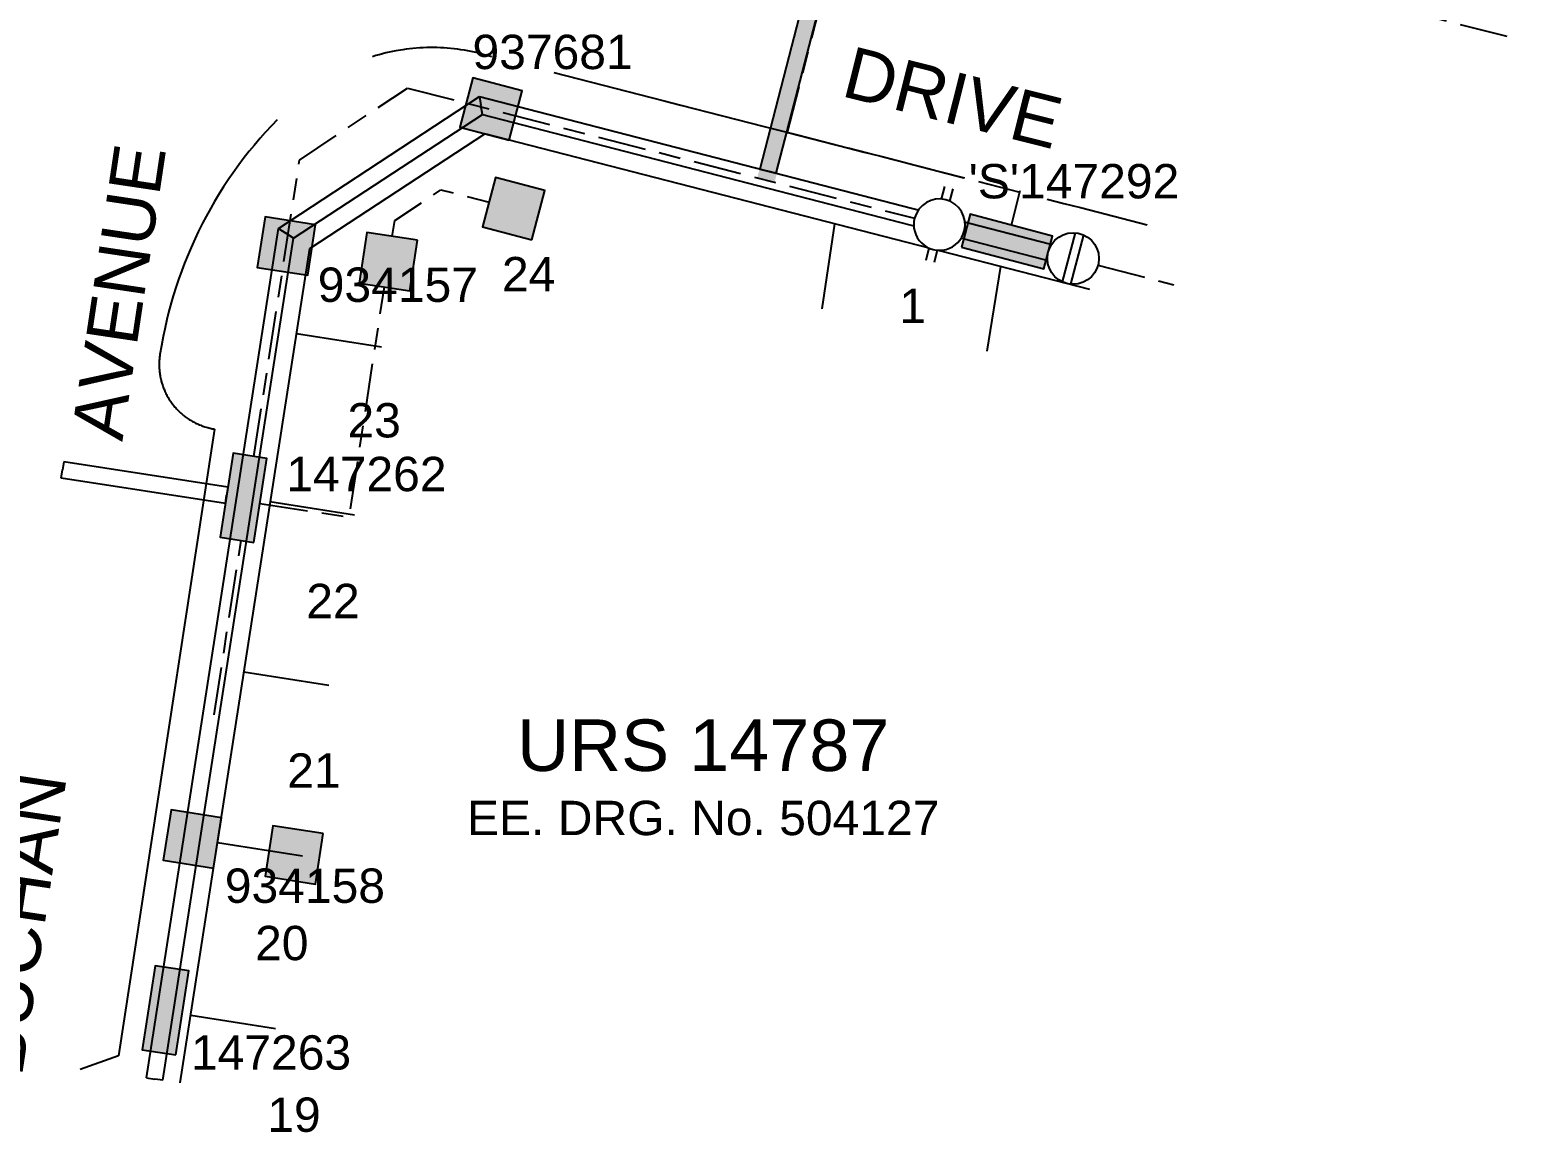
# Model space of a CAD drawing. Header units: metres. Extents: x 301329 to 301580, y 6240381 to 6240750.
# Drawn here: x 301416.9 to 301503.2, y 6240380.6 to 6240444.8 of the extents above; entities that cross this region are included whole.
import ezdxf
from ezdxf.enums import TextEntityAlignment as Align

# ---------------------------------------------------------------- set-up
doc = ezdxf.new("R2010")
doc.units = ezdxf.units.M
doc.header["$LTSCALE"] = 0.7
doc.linetypes.add('Cable Exist OH', pattern=[1, 1, 0])
doc.linetypes.add('Cable Exist UG', pattern=[8.2, 4, -1.2, 1.8, -1.2])
doc.layers.get('0').update_dxf_attribs({"color": 6})
for name, color, linetype in [('_User Miscellaneous1', 3, 'Continuous'), ('_User Miscellaneous11', 7, 'Continuous'), ('_User Miscellaneous6', 7, 'Continuous'), ('_User Miscellaneous7', 150, 'Continuous'), ('_User Miscellaneous8', 7, 'Continuous'), ('_User_LV_Exist', 7, 'Continuous'), ('Cadastre Developer_SP_NEW', 4, 'Continuous'), ('Cadastre Land Parcels_SP_EXT', 4, 'Continuous'), ('Cadastre Roads_SP_EXT', 4, 'Continuous'), ('Cadastre Roads_SP_NEW', 8, 'Continuous'), ('Equip_LV_NEW', 5, 'Continuous'), ('SupportsUG_SP_LV_EXT', 7, 'Continuous'), ('SupportsUG_SP_LV_SL_EXT', 7, 'Continuous'), ('UG_Details_SP_MISC', 7, 'Continuous')]:
    doc.layers.add(name, color=color, linetype=linetype)
doc.styles.add('ARIAL', font='arial.ttf', dxfattribs={"height": 2})
doc.styles.add('ARIAL 3.0', font='arial.ttf', dxfattribs={"height": 3})
doc.styles.add('COLUMN_LABEL', font='arial.ttf')
doc.styles.add('POLE_LABEL', font='arial.ttf')
doc.styles.get("Standard").update_dxf_attribs({"font": 'arial.ttf'})

# ---------------------------------------------------------------- blocks, each defined once
blk = doc.blocks.new('PILLAR_EXT')
blk.add_hatch(color=256).paths.add_polyline_path([(-2.475, 2.49), (-2.475, 0.51), (2.475, 0.51), (2.475, 2.49)])
blk.add_lwpolyline([(-2.475, 0.51), (2.475, 0.51), (2.475, 2.49), (-2.475, 2.49)], close=True)
for tag, p, flags in [('OWNED_BY', (0, 1.3), 9), ('STATE', (0, 1.1), 9), ('SUPPORT_TYPE', (0, 0.9), 9), ('USAGE', (0, 0.7), 9), ('LEGEND', (0, 0.5), 9), ('LOCATION', (0, 0.3), 9), ('NOTES', (0, 0.1), 9), ('PARENT', (0, -0.1), 9), ('STREETNAME', (0, -0.3), 9), ('SUBURB', (0, -0.5), 1)]:
    blk.add_attdef(tag, p, '', height=0.2, dxfattribs=dict(flags=flags))
at = {"layer": '_User Miscellaneous6', "style": 'ARIAL', "flags": 8}
blk.add_attdef('ASSET_NUM', text='', height=2, dxfattribs=at).set_placement((1.5, 7.5), align=Align.TOP_LEFT)
blk = doc.blocks.new('*U36')
at = {"layer": '_User Miscellaneous7'}
blk.add_hatch(color=256, dxfattribs=at).paths.add_polyline_path([(-1.485, -7.485), (1.485, -7.485), (1.485, -4.515), (-1.485, -4.515)])
at = {"layer": '_User Miscellaneous8'}
blk.add_hatch(color=256, dxfattribs=at).paths.add_polyline_path([(-1.485, -1.485), (1.485, -1.485), (1.485, 1.485), (-1.485, 1.485)])
at = {"layer": '_User Miscellaneous7'}
blk.add_lwpolyline([(1.485, -7.485), (1.485, -4.515), (-1.485, -4.515), (-1.485, -7.485)], close=True, dxfattribs=at)
at = {"layer": '_User Miscellaneous8'}
blk.add_lwpolyline([(1.485, -1.485), (1.485, 1.485), (-1.485, 1.485), (-1.485, -1.485)], close=True, dxfattribs=at)
at = {"flags": 9}
for tag, style, p in [('STRUCTURE_PLANT_NUMBER', 'POLE_LABEL', (1.813, 0.031)), ('STREET_CODE', 'COLUMN_LABEL', (1.813, -0.2))]:
    blk.add_attdef(tag, text='', height=0.2, dxfattribs=dict(at, style=style)).set_placement(p, align=Align.MIDDLE_LEFT)
for tag, p in [('OWNED_BY', (1.813, -0.6)), ('STATE', (1.813, -0.8)), ('COLUMN_TYPE', (1.813, -0.4)), ('STREETNAME', (1.813, -1.6)), ('SUBURB', (1.813, -1.8)), ('USAGE', (1.813, -1)), ('LEGEND', (1.813, -1.2)), ('LOCATION', (1.813, -1.4)), ('NOTES', (1.813, -2))]:
    blk.add_attdef(tag, text='', height=0.2, dxfattribs=at).set_placement(p, align=Align.MIDDLE_LEFT)
at = {"flags": 1}
blk.add_attdef('Z', (1.813, -2.351), '', height=0.2, dxfattribs=at)
at = {"layer": '_User Miscellaneous6', "style": 'ARIAL', "flags": 8}
blk.add_attdef('ASSET_NUM', text='', height=2, dxfattribs=at).set_placement((2, 2), align=Align.MIDDLE_LEFT)
blk = doc.blocks.new('A$C7DAD38F0')
at = {"layer": '_User Miscellaneous11', "color": 3, "style": 'ARIAL'}
blk.add_attdef('DRG_NO', text='', height=2, dxfattribs=at).set_placement((0, -4.234), align=Align.MIDDLE_CENTER)
at = {"layer": '_User Miscellaneous6', "color": 2, "style": 'ARIAL 3.0'}
blk.add_attdef('URS___', text='', height=3, dxfattribs=at).set_placement((0, 0), align=Align.MIDDLE_CENTER)
blk = doc.blocks.new('*U113')
for tag, p, flags in [('Z', (0, 0), 1), ('ORIENTATION', (0, 0), 9), ('USAGE', (0, -0.2), 9), ('NOTES', (0, -0.4), 9)]:
    blk.add_attdef(tag, p, '', height=0.2, dxfattribs=dict(flags=flags))
blk.add_wipeout([(8.673, 1.76), (8.565, 1.606), (8.478, 1.44), (8.412, 1.265), (8.368, 1.082), (8.348, 0.896), (8.351, 0.708), (8.378, 0.522), (8.428, 0.342), (8.5, 0.168), (8.593, 0.006), (8.706, -0.144), (8.837, -0.279), (8.984, -0.396), (9.144, -0.493), (9.315, -0.57), (9.495, -0.625), (9.68, -0.657), (9.867, -0.666), (10.054, -0.65), (10.238, -0.612), (10.415, -0.551), (10.583, -0.468), (10.74, -0.365), (10.882, -0.243), (11.008, -0.104), (11.116, 0.05), (11.203, 0.216), (11.269, 0.392), (11.313, 0.574), (11.333, 0.761), (11.33, 0.948), (11.303, 1.134), (11.253, 1.315), (11.181, 1.488), (11.088, 1.651), (10.975, 1.801), (10.844, 1.935), (10.697, 2.052), (10.537, 2.15), (10.366, 2.227), (10.186, 2.282), (10.002, 2.314), (9.814, 2.322), (9.627, 2.307), (9.443, 2.269), (9.266, 2.207), (9.098, 2.125), (8.941, 2.021), (8.799, 1.899)])
for p, q in [((9.592, 2.301), (9.592, 3.048)), ((10.09, 2.301), (10.09, 3.048)), ((9.592, -0.645), (9.592, -1.392)), ((10.09, -0.645), (10.09, -1.392))]:
    blk.add_line(p, q)
blk.add_lwpolyline([(11.335, 0.828, 1), (8.347, 0.828, 1)], format="xyb", close=True)
blk = doc.blocks.new('*U131')
at = {"layer": '_User Miscellaneous7'}
blk.add_hatch(color=256, dxfattribs=at).paths.add_polyline_path([(-1.204, 6.768), (-4.174, 6.801), (-4.207, 3.832), (-1.237, 3.798)])
at = {"layer": '_User Miscellaneous8'}
blk.add_hatch(color=256, dxfattribs=at).paths.add_polyline_path([(1.501, 1.468), (-1.468, 1.501), (-1.501, -1.468), (1.468, -1.501)])
at = {"layer": '_User Miscellaneous7'}
blk.add_lwpolyline([(-4.174, 6.801), (-4.207, 3.832), (-1.237, 3.798), (-1.204, 6.768)], close=True, dxfattribs=at)
at = {"layer": '_User Miscellaneous8'}
blk.add_lwpolyline([(-1.468, 1.501), (-1.501, -1.468), (1.468, -1.501), (1.501, 1.468)], close=True, dxfattribs=at)
at = {"flags": 9}
for tag, style, p in [('STRUCTURE_PLANT_NUMBER', 'POLE_LABEL', (1.813, 0.031)), ('STREET_CODE', 'COLUMN_LABEL', (1.813, -0.2))]:
    blk.add_attdef(tag, text='', height=0.2, dxfattribs=dict(at, style=style)).set_placement(p, align=Align.MIDDLE_LEFT)
for tag, p in [('OWNED_BY', (1.813, -0.6)), ('STATE', (1.813, -0.8)), ('COLUMN_TYPE', (1.813, -0.4)), ('STREETNAME', (1.813, -1.6)), ('SUBURB', (1.813, -1.8)), ('USAGE', (1.813, -1)), ('LEGEND', (1.813, -1.2)), ('LOCATION', (1.813, -1.4)), ('NOTES', (1.813, -2))]:
    blk.add_attdef(tag, text='', height=0.2, dxfattribs=at).set_placement(p, align=Align.MIDDLE_LEFT)
at = {"flags": 1}
blk.add_attdef('Z', (1.813, -2.351), '', height=0.2, dxfattribs=at)
at = {"layer": '_User Miscellaneous6', "style": 'ARIAL', "flags": 8}
blk.add_attdef('ASSET_NUM', text='', height=2, dxfattribs=at).set_placement((2, 2), align=Align.MIDDLE_LEFT)
blk = doc.blocks.new('LV_UG_LINKS_CLOSED_NEW')
for tag, flags, p in [('TYPE', 9, (1.5, -2.6)), ('MAINTAINED_BY', 9, (1.5, -2.2)), ('NUMBER_OF_PHASES', 9, (1.5, -2.4)), ('Z', 1, (1.5, -2.8))]:
    blk.add_attdef(tag, text='', height=0.2, dxfattribs=dict(flags=flags)).set_placement(p, align=Align.MIDDLE_LEFT)
blk.add_wipeout([(-1.056, 1.057), (-1.18, 0.916), (-1.286, 0.761), (-1.371, 0.594), (-1.435, 0.417), (-1.476, 0.234), (-1.493, 0.047), (-1.487, -0.14), (-1.458, -0.326), (-1.406, -0.506), (-1.331, -0.678), (-1.236, -0.839), (-1.121, -0.988), (-0.988, -1.12), (-0.84, -1.235), (-0.679, -1.331), (-0.506, -1.406), (-0.326, -1.458), (-0.141, -1.487), (0.047, -1.493), (0.233, -1.476), (0.416, -1.435), (0.593, -1.371), (0.76, -1.286), (0.915, -1.181), (1.056, -1.057), (1.18, -0.916), (1.286, -0.761), (1.371, -0.594), (1.435, -0.417), (1.476, -0.234), (1.493, -0.047), (1.487, 0.14), (1.458, 0.326), (1.406, 0.506), (1.331, 0.678), (1.236, 0.839), (1.121, 0.988), (0.988, 1.12), (0.84, 1.235), (0.679, 1.331), (0.506, 1.406), (0.326, 1.458), (0.141, 1.487), (-0.047, 1.493), (-0.233, 1.476), (-0.416, 1.435), (-0.593, 1.371), (-0.76, 1.286), (-0.915, 1.181)])
for p, q in [((-0.25, -1.479), (-0.25, 1.479)), ((0.25, -1.479), (0.25, 1.479))]:
    blk.add_line(p, q)
blk.add_circle((0, 0), 1.5)
at = {"flags": 9}
for tag, p in [('ACTUAL_STATUS', (1.5, 0)), ('OPERATING_VOLTAGE', (1.5, -0.6)), ('ORIENTATION', (1.5, -0.8)), ('CONSTRUCTED_VOLTAGE', (1.5, -0.2)), ('NO_PHASES', (1.5, -0.4)), ('STATE', (1.5, -1)), ('SWITCH_TYPE', (1.5, -1.2)), ('OWNED_BY', (1.5, -1.8)), ('USAGE', (1.5, -1.4)), ('NOTES', (1.5, -1.6)), ('OPERATED_BY', (1.5, -2))]:
    blk.add_attdef(tag, text='', height=0.2, dxfattribs=at).set_placement(p, align=Align.MIDDLE_LEFT)

msp = doc.modelspace()

# ---------------------------------------------------------------- hatches: boundary and pattern name
at = {"layer": '_User Miscellaneous11'}
h = msp.add_hatch(color=256, dxfattribs=at)
h.dxf.hatch_style = 1
h.paths.add_polyline_path([(301464.669, 6240453.191), (301463.662, 6240453.45), (301459.226, 6240436.218), (301460.233, 6240435.959)])

# ---------------------------------------------------------------- linework, layer by layer
at = {"layer": '_User_LV_Exist', "color": 7, "linetype": 'Cable Exist UG', "flags": 128}
for points in [[(301460.959, 6240438.782), (301464.16, 6240451.238), (301483.054, 6240446.381), (301483.504, 6240448.386)], [(301488.994, 6240447.952), (301503.208, 6240444.339)], [(301429.936, 6240419.97), (301432.59, 6240437.22), (301438.861, 6240441.421)], [(301437.975, 6240432.78), (301438.123, 6240433.7), (301440.802, 6240435.494), (301443.616, 6240434.772)], [(301474.007, 6240433.435), (301474.524, 6240435.449)], [(301430.277, 6240417.241), (301435.474, 6240416.444), (301437.529, 6240429.844)], [(301427.621, 6240404.924), (301429.184, 6240415.078)]]:
    msp.add_lwpolyline(points, dxfattribs=at)
at = {"layer": '_User_LV_Exist', "color": 7, "linetype": 'Cable Exist UG', "elevation": 51.346, "flags": 128}
for points in [[(301438.861, 6240441.421), (301468.372, 6240433.84)], [(301460.973, 6240438.838), (301474.502, 6240435.363)], [(301479.043, 6240431.099), (301483.456, 6240429.966)]]:
    msp.add_lwpolyline(points, dxfattribs=at)
at = {"layer": 'Cadastre Land Parcels_SP_EXT', "linetype": 'Continuous'}
for p, q in [((301433.177, 6240432.073), (301443.362, 6240438.753)), ((301478.577, 6240429.687), (301443.362, 6240438.753)), ((301463.712, 6240433.511), (301462.978, 6240428.565)), ((301425.648, 6240383.503), (301433.177, 6240432.073)), ((301473.367, 6240431.029), (301472.571, 6240426.093)), ((301437.348, 6240426.341), (301432.408, 6240427.112)), ((301435.791, 6240416.553), (301430.851, 6240417.324)), ((301434.295, 6240406.645), (301429.355, 6240407.416)), ((301432.754, 6240396.704), (301427.814, 6240397.475)), ((301431.196, 6240386.657), (301426.256, 6240387.428))]:
    msp.add_line(p, q, dxfattribs=at)
at = {"layer": 'Cadastre Roads_SP_NEW', "lineweight": 25}
for p, q in [((301437.031, 6240443.304, 50.233), (301436.839, 6240443.245, 50.219)), ((301437.224, 6240443.359, 50.246), (301437.031, 6240443.304, 50.233)), ((301437.609, 6240443.459, 50.271), (301437.224, 6240443.359, 50.246)), ((301437.804, 6240443.504, 50.283), (301437.609, 6240443.459, 50.271)), ((301438.001, 6240443.545, 50.296), (301437.804, 6240443.504, 50.283)), ((301438.198, 6240443.584, 50.308), (301438.001, 6240443.545, 50.296)), ((301438.59, 6240443.65, 50.331), (301438.198, 6240443.584, 50.308)), ((301438.789, 6240443.678, 50.343), (301438.59, 6240443.65, 50.331)), ((301438.988, 6240443.702, 50.355), (301438.789, 6240443.678, 50.343)), ((301439.188, 6240443.723, 50.366), (301438.988, 6240443.702, 50.355)), ((301439.584, 6240443.755, 50.388), (301439.188, 6240443.723, 50.366)), ((301439.785, 6240443.765, 50.399), (301439.584, 6240443.755, 50.388)), ((301439.985, 6240443.772, 50.409), (301439.785, 6240443.765, 50.399)), ((301440.186, 6240443.776, 50.42), (301439.985, 6240443.772, 50.409)), ((301440.584, 6240443.773, 50.44), (301440.186, 6240443.776, 50.42)), ((301440.784, 6240443.766, 50.45), (301440.584, 6240443.773, 50.44)), ((301440.985, 6240443.756, 50.46), (301440.784, 6240443.766, 50.45)), ((301441.185, 6240443.742, 50.47), (301440.985, 6240443.756, 50.46)), ((301441.581, 6240443.704, 50.488), (301441.185, 6240443.742, 50.47)), ((301441.78, 6240443.68, 50.497), (301441.581, 6240443.704, 50.488)), ((301441.979, 6240443.652, 50.506), (301441.78, 6240443.68, 50.497)), ((301442.177, 6240443.621, 50.515), (301441.979, 6240443.652, 50.506)), ((301442.569, 6240443.549, 50.531), (301442.177, 6240443.621, 50.515)), ((301442.765, 6240443.508, 50.54), (301442.569, 6240443.549, 50.531)), ((301442.961, 6240443.463, 50.548), (301442.765, 6240443.508, 50.54)), ((301443.155, 6240443.415, 50.556), (301442.961, 6240443.463, 50.548)), ((301443.155, 6240443.415, 50.556), (301443.759, 6240443.26, 50.58)), ((301447.391, 6240442.327, 50.726), (301453.809, 6240440.678, 50.983)), ((301453.809, 6240440.678, 50.983), (301454.778, 6240440.43, 50.997)), ((301454.778, 6240440.43, 50.997), (301459.621, 6240439.186, 51.191)), ((301430.975, 6240439.248, 49.825), (301430.593, 6240438.833, 49.809)), ((301431.277, 6240439.563, 49.837), (301430.975, 6240439.248, 49.825)), ((301459.621, 6240439.186, 51.191), (301461.558, 6240438.688, 51.269)), ((301429.939, 6240438.077, 49.788), (301429.663, 6240437.738, 49.782)), ((301430.304, 6240438.506, 49.8), (301429.939, 6240438.077, 49.788)), ((301430.593, 6240438.833, 49.809), (301430.304, 6240438.506, 49.8)), ((301461.558, 6240438.688, 51.269), (301462.526, 6240438.439, 51.308)), ((301462.526, 6240438.439, 51.308), (301463.495, 6240438.19, 51.346)), ((301463.495, 6240438.19, 51.346), (301464.463, 6240437.942, 51.385)), ((301429.316, 6240437.295, 49.775), (301429.054, 6240436.946, 49.771)), ((301429.663, 6240437.738, 49.782), (301429.316, 6240437.295, 49.775)), ((301464.463, 6240437.942, 51.385), (301465.432, 6240437.693, 51.422)), ((301465.432, 6240437.693, 51.422), (301466.401, 6240437.444, 51.46)), ((301466.401, 6240437.444, 51.46), (301467.369, 6240437.195, 51.497)), ((301467.369, 6240437.195, 51.497), (301468.338, 6240436.947, 51.533)), ((301428.725, 6240436.488, 49.765), (301428.477, 6240436.129, 49.761)), ((301429.054, 6240436.946, 49.771), (301428.725, 6240436.488, 49.765)), ((301468.338, 6240436.947, 51.533), (301469.306, 6240436.698, 51.57)), ((301469.306, 6240436.698, 51.57), (301470.275, 6240436.449, 51.606)), ((301428.166, 6240435.659, 49.755), (301427.933, 6240435.29, 49.751)), ((301428.477, 6240436.129, 49.761), (301428.166, 6240435.659, 49.755)), ((301427.641, 6240434.808, 49.745), (301427.423, 6240434.43, 49.741)), ((301427.933, 6240435.29, 49.751), (301427.641, 6240434.808, 49.745)), ((301476.086, 6240434.956, 51.814), (301477.055, 6240434.707, 51.848)), ((301477.055, 6240434.707, 51.848), (301478.023, 6240434.459, 51.881)), ((301427.15, 6240433.937, 49.735), (301426.947, 6240433.55, 49.731)), ((301427.423, 6240434.43, 49.741), (301427.15, 6240433.937, 49.735)), ((301478.023, 6240434.459, 51.881), (301478.992, 6240434.21, 51.914)), ((301478.992, 6240434.21, 51.914), (301479.96, 6240433.961, 51.946)), ((301479.96, 6240433.961, 51.946), (301480.929, 6240433.712, 51.978)), ((301480.929, 6240433.712, 51.978), (301481.897, 6240433.463, 52.01)), ((301426.695, 6240433.046, 49.725), (301426.508, 6240432.652, 49.721)), ((301426.947, 6240433.55, 49.731), (301426.695, 6240433.046, 49.725)), ((301426.276, 6240432.139, 49.715), (301426.104, 6240431.737, 49.711)), ((301426.508, 6240432.652, 49.721), (301426.276, 6240432.139, 49.715)), ((301425.893, 6240431.215, 49.705), (301425.738, 6240430.807, 49.701)), ((301426.104, 6240431.737, 49.711), (301425.893, 6240431.215, 49.705)), ((301425.547, 6240430.276, 49.695), (301425.409, 6240429.863, 49.691)), ((301425.738, 6240430.807, 49.701), (301425.547, 6240430.276, 49.695)), ((301425.409, 6240429.863, 49.691), (301425.24, 6240429.325, 49.685)), ((301425.117, 6240428.906, 49.681), (301424.97, 6240428.362, 49.675)), ((301425.24, 6240429.325, 49.685), (301425.117, 6240428.906, 49.681)), ((301424.865, 6240427.939, 49.671), (301424.74, 6240427.389, 49.665)), ((301424.97, 6240428.362, 49.675), (301424.865, 6240427.939, 49.671)), ((301424.651, 6240426.962, 49.661), (301424.548, 6240426.408, 49.655)), ((301424.74, 6240427.389, 49.665), (301424.651, 6240426.962, 49.661)), ((301424.548, 6240426.408, 49.655), (301424.465, 6240425.899, 49.65)), ((301424.423, 6240425.437, 49.643), (301424.421, 6240425.371, 49.643)), ((301424.423, 6240425.437, 49.643), (301424.421, 6240425.371, 49.643)), ((301424.421, 6240425.371, 49.643), (301424.421, 6240425.305, 49.642)), ((301424.421, 6240425.371, 49.643), (301424.421, 6240425.305, 49.642)), ((301424.421, 6240425.305, 49.642), (301424.422, 6240425.238, 49.641)), ((301424.421, 6240425.305, 49.642), (301424.422, 6240425.238, 49.641)), ((301424.422, 6240425.238, 49.641), (301424.424, 6240425.172, 49.64)), ((301424.422, 6240425.238, 49.641), (301424.424, 6240425.172, 49.64)), ((301424.425, 6240425.503, 49.644), (301424.423, 6240425.437, 49.643)), ((301424.425, 6240425.503, 49.644), (301424.423, 6240425.437, 49.643)), ((301424.424, 6240425.172, 49.64), (301424.427, 6240425.106, 49.639)), ((301424.424, 6240425.172, 49.64), (301424.427, 6240425.106, 49.639)), ((301424.429, 6240425.57, 49.645), (301424.425, 6240425.503, 49.644)), ((301424.429, 6240425.57, 49.645), (301424.425, 6240425.503, 49.644)), ((301424.427, 6240425.106, 49.639), (301424.434, 6240425.012, 49.637)), ((301424.427, 6240425.106, 49.639), (301424.434, 6240425.012, 49.637)), ((301424.434, 6240425.636, 49.646), (301424.429, 6240425.57, 49.645)), ((301424.434, 6240425.636, 49.646), (301424.429, 6240425.57, 49.645)), ((301424.44, 6240425.702, 49.647), (301424.434, 6240425.636, 49.646)), ((301424.44, 6240425.702, 49.647), (301424.434, 6240425.636, 49.646)), ((301424.447, 6240425.768, 49.648), (301424.44, 6240425.702, 49.647)), ((301424.447, 6240425.768, 49.648), (301424.44, 6240425.702, 49.647)), ((301424.455, 6240425.834, 49.649), (301424.447, 6240425.768, 49.648)), ((301424.455, 6240425.834, 49.649), (301424.447, 6240425.768, 49.648)), ((301424.465, 6240425.899, 49.65), (301424.455, 6240425.834, 49.649)), ((301424.465, 6240425.899, 49.65), (301424.455, 6240425.834, 49.649)), ((301424.434, 6240425.012, 49.637), (301424.44, 6240424.946, 49.636)), ((301424.434, 6240425.012, 49.637), (301424.44, 6240424.946, 49.636)), ((301424.44, 6240424.946, 49.636), (301424.447, 6240424.88, 49.635)), ((301424.44, 6240424.946, 49.636), (301424.447, 6240424.88, 49.635)), ((301424.447, 6240424.88, 49.635), (301424.455, 6240424.814, 49.633)), ((301424.447, 6240424.88, 49.635), (301424.455, 6240424.814, 49.633)), ((301424.455, 6240424.814, 49.633), (301424.465, 6240424.748, 49.632)), ((301424.455, 6240424.814, 49.633), (301424.465, 6240424.748, 49.632)), ((301424.465, 6240424.748, 49.632), (301424.475, 6240424.683, 49.63)), ((301424.465, 6240424.748, 49.632), (301424.475, 6240424.683, 49.63)), ((301424.475, 6240424.683, 49.63), (301424.487, 6240424.618, 49.629)), ((301424.475, 6240424.683, 49.63), (301424.487, 6240424.618, 49.629)), ((301424.487, 6240424.618, 49.629), (301424.5, 6240424.553, 49.628)), ((301424.487, 6240424.618, 49.629), (301424.5, 6240424.553, 49.628)), ((301424.5, 6240424.553, 49.628), (301424.514, 6240424.488, 49.626)), ((301424.5, 6240424.553, 49.628), (301424.514, 6240424.488, 49.626)), ((301424.514, 6240424.488, 49.626), (301424.529, 6240424.423, 49.625)), ((301424.514, 6240424.488, 49.626), (301424.529, 6240424.423, 49.625)), ((301424.529, 6240424.423, 49.625), (301424.545, 6240424.359, 49.624)), ((301424.529, 6240424.423, 49.625), (301424.545, 6240424.359, 49.624)), ((301424.545, 6240424.359, 49.624), (301424.563, 6240424.295, 49.622)), ((301424.545, 6240424.359, 49.624), (301424.563, 6240424.295, 49.622)), ((301424.563, 6240424.295, 49.622), (301424.581, 6240424.231, 49.621)), ((301424.563, 6240424.295, 49.622), (301424.581, 6240424.231, 49.621)), ((301424.581, 6240424.231, 49.621), (301424.611, 6240424.138, 49.619)), ((301424.581, 6240424.231, 49.621), (301424.611, 6240424.138, 49.619)), ((301424.611, 6240424.138, 49.619), (301424.632, 6240424.075, 49.617)), ((301424.611, 6240424.138, 49.619), (301424.632, 6240424.075, 49.617)), ((301424.632, 6240424.075, 49.617), (301424.654, 6240424.012, 49.615)), ((301424.632, 6240424.075, 49.617), (301424.654, 6240424.012, 49.615)), ((301424.654, 6240424.012, 49.615), (301424.678, 6240423.95, 49.613)), ((301424.654, 6240424.012, 49.615), (301424.678, 6240423.95, 49.613)), ((301424.678, 6240423.95, 49.613), (301424.702, 6240423.889, 49.611)), ((301424.678, 6240423.95, 49.613), (301424.702, 6240423.889, 49.611)), ((301424.702, 6240423.889, 49.611), (301424.728, 6240423.827, 49.61)), ((301424.702, 6240423.889, 49.611), (301424.728, 6240423.827, 49.61)), ((301424.728, 6240423.827, 49.61), (301424.754, 6240423.767, 49.608)), ((301424.728, 6240423.827, 49.61), (301424.754, 6240423.767, 49.608)), ((301424.754, 6240423.767, 49.608), (301424.782, 6240423.706, 49.606)), ((301424.754, 6240423.767, 49.608), (301424.782, 6240423.706, 49.606)), ((301424.782, 6240423.706, 49.606), (301424.811, 6240423.647, 49.604)), ((301424.782, 6240423.706, 49.606), (301424.811, 6240423.647, 49.604)), ((301424.811, 6240423.647, 49.604), (301424.84, 6240423.587, 49.603)), ((301424.811, 6240423.647, 49.604), (301424.84, 6240423.587, 49.603)), ((301424.84, 6240423.587, 49.603), (301424.871, 6240423.529, 49.601)), ((301424.84, 6240423.587, 49.603), (301424.871, 6240423.529, 49.601)), ((301424.871, 6240423.529, 49.601), (301424.903, 6240423.47, 49.599)), ((301424.871, 6240423.529, 49.601), (301424.903, 6240423.47, 49.599)), ((301424.903, 6240423.47, 49.599), (301424.936, 6240423.413, 49.597)), ((301424.903, 6240423.47, 49.599), (301424.936, 6240423.413, 49.597)), ((301424.936, 6240423.413, 49.597), (301424.986, 6240423.329, 49.594)), ((301424.936, 6240423.413, 49.597), (301424.986, 6240423.329, 49.594)), ((301424.986, 6240423.329, 49.594), (301425.022, 6240423.272, 49.592)), ((301424.986, 6240423.329, 49.594), (301425.022, 6240423.272, 49.592)), ((301425.022, 6240423.272, 49.592), (301425.058, 6240423.217, 49.59)), ((301425.022, 6240423.272, 49.592), (301425.058, 6240423.217, 49.59)), ((301425.058, 6240423.217, 49.59), (301425.095, 6240423.162, 49.588)), ((301425.058, 6240423.217, 49.59), (301425.095, 6240423.162, 49.588)), ((301425.095, 6240423.162, 49.588), (301425.133, 6240423.108, 49.586)), ((301425.095, 6240423.162, 49.588), (301425.133, 6240423.108, 49.586)), ((301425.133, 6240423.108, 49.586), (301425.173, 6240423.054, 49.584)), ((301425.133, 6240423.108, 49.586), (301425.173, 6240423.054, 49.584)), ((301425.173, 6240423.054, 49.584), (301425.213, 6240423.001, 49.582)), ((301425.173, 6240423.054, 49.584), (301425.213, 6240423.001, 49.582)), ((301425.213, 6240423.001, 49.582), (301425.254, 6240422.949, 49.58)), ((301425.213, 6240423.001, 49.582), (301425.254, 6240422.949, 49.58)), ((301425.254, 6240422.949, 49.58), (301425.296, 6240422.898, 49.578)), ((301425.254, 6240422.949, 49.58), (301425.296, 6240422.898, 49.578)), ((301425.296, 6240422.898, 49.578), (301425.338, 6240422.847, 49.576)), ((301425.296, 6240422.898, 49.578), (301425.338, 6240422.847, 49.576)), ((301425.338, 6240422.847, 49.576), (301425.382, 6240422.797, 49.574)), ((301425.338, 6240422.847, 49.576), (301425.382, 6240422.797, 49.574)), ((301425.382, 6240422.797, 49.574), (301425.426, 6240422.748, 49.572)), ((301425.382, 6240422.797, 49.574), (301425.426, 6240422.748, 49.572)), ((301425.426, 6240422.748, 49.572), (301425.472, 6240422.7, 49.569)), ((301425.426, 6240422.748, 49.572), (301425.472, 6240422.7, 49.569)), ((301425.472, 6240422.7, 49.569), (301425.541, 6240422.629, 49.566)), ((301425.472, 6240422.7, 49.569), (301425.541, 6240422.629, 49.566)), ((301425.541, 6240422.629, 49.566), (301425.588, 6240422.583, 49.564)), ((301425.541, 6240422.629, 49.566), (301425.588, 6240422.583, 49.564)), ((301425.588, 6240422.583, 49.564), (301425.636, 6240422.538, 49.562)), ((301425.588, 6240422.583, 49.564), (301425.636, 6240422.538, 49.562)), ((301425.636, 6240422.538, 49.562), (301425.685, 6240422.493, 49.56)), ((301425.636, 6240422.538, 49.562), (301425.685, 6240422.493, 49.56)), ((301425.685, 6240422.493, 49.56), (301425.735, 6240422.449, 49.557)), ((301425.685, 6240422.493, 49.56), (301425.735, 6240422.449, 49.557)), ((301425.735, 6240422.449, 49.557), (301425.786, 6240422.406, 49.555)), ((301425.735, 6240422.449, 49.557), (301425.786, 6240422.406, 49.555)), ((301425.786, 6240422.406, 49.555), (301425.837, 6240422.364, 49.553)), ((301425.786, 6240422.406, 49.555), (301425.837, 6240422.364, 49.553)), ((301425.837, 6240422.364, 49.553), (301425.889, 6240422.323, 49.551)), ((301425.837, 6240422.364, 49.553), (301425.889, 6240422.323, 49.551)), ((301425.889, 6240422.323, 49.551), (301425.942, 6240422.283, 49.548)), ((301425.889, 6240422.323, 49.551), (301425.942, 6240422.283, 49.548)), ((301425.942, 6240422.283, 49.548), (301425.995, 6240422.243, 49.546)), ((301425.942, 6240422.283, 49.548), (301425.995, 6240422.243, 49.546)), ((301425.995, 6240422.243, 49.546), (301426.049, 6240422.205, 49.544)), ((301425.995, 6240422.243, 49.546), (301426.049, 6240422.205, 49.544)), ((301426.049, 6240422.205, 49.544), (301426.104, 6240422.168, 49.541)), ((301426.049, 6240422.205, 49.544), (301426.104, 6240422.168, 49.541)), ((301426.104, 6240422.168, 49.541), (301426.159, 6240422.131, 49.539)), ((301426.104, 6240422.168, 49.541), (301426.159, 6240422.131, 49.539)), ((301426.159, 6240422.131, 49.539), (301426.242, 6240422.079, 49.536)), ((301426.159, 6240422.131, 49.539), (301426.242, 6240422.079, 49.536)), ((301426.242, 6240422.079, 49.536), (301426.299, 6240422.045, 49.534)), ((301426.242, 6240422.079, 49.536), (301426.299, 6240422.045, 49.534)), ((301426.299, 6240422.045, 49.534), (301426.357, 6240422.012, 49.531)), ((301426.299, 6240422.045, 49.534), (301426.357, 6240422.012, 49.531)), ((301426.357, 6240422.012, 49.531), (301426.415, 6240421.98, 49.529)), ((301426.357, 6240422.012, 49.531), (301426.415, 6240421.98, 49.529)), ((301426.415, 6240421.98, 49.529), (301426.474, 6240421.949, 49.527)), ((301426.415, 6240421.98, 49.529), (301426.474, 6240421.949, 49.527)), ((301426.474, 6240421.949, 49.527), (301426.533, 6240421.919, 49.524)), ((301426.474, 6240421.949, 49.527), (301426.533, 6240421.919, 49.524)), ((301426.533, 6240421.919, 49.524), (301426.592, 6240421.89, 49.522)), ((301426.533, 6240421.919, 49.524), (301426.592, 6240421.89, 49.522)), ((301426.592, 6240421.89, 49.522), (301426.653, 6240421.862, 49.52)), ((301426.592, 6240421.89, 49.522), (301426.653, 6240421.862, 49.52)), ((301426.653, 6240421.862, 49.52), (301426.713, 6240421.835, 49.517)), ((301426.653, 6240421.862, 49.52), (301426.713, 6240421.835, 49.517)), ((301426.713, 6240421.835, 49.517), (301426.774, 6240421.809, 49.515)), ((301426.713, 6240421.835, 49.517), (301426.774, 6240421.809, 49.515)), ((301426.774, 6240421.809, 49.515), (301426.836, 6240421.785, 49.513)), ((301426.774, 6240421.809, 49.515), (301426.836, 6240421.785, 49.513)), ((301426.836, 6240421.785, 49.513), (301426.898, 6240421.761, 49.51)), ((301426.836, 6240421.785, 49.513), (301426.898, 6240421.761, 49.51)), ((301426.898, 6240421.761, 49.51), (301426.96, 6240421.738, 49.508)), ((301426.898, 6240421.761, 49.51), (301426.96, 6240421.738, 49.508)), ((301426.96, 6240421.738, 49.508), (301427.023, 6240421.717, 49.506)), ((301426.96, 6240421.738, 49.508), (301427.023, 6240421.717, 49.506)), ((301427.023, 6240421.717, 49.506), (301427.086, 6240421.697, 49.503)), ((301427.023, 6240421.717, 49.506), (301427.086, 6240421.697, 49.503)), ((301427.086, 6240421.697, 49.503), (301427.15, 6240421.677, 49.501)), ((301427.086, 6240421.697, 49.503), (301427.15, 6240421.677, 49.501)), ((301427.15, 6240421.677, 49.501), (301427.25, 6240421.649, 49.497)), ((301427.15, 6240421.677, 49.501), (301427.25, 6240421.649, 49.497)), ((301427.25, 6240421.649, 49.497), (301427.315, 6240421.633, 49.498)), ((301427.25, 6240421.649, 49.497), (301427.315, 6240421.633, 49.498)), ((301427.315, 6240421.633, 49.498), (301427.379, 6240421.618, 49.499)), ((301427.315, 6240421.633, 49.498), (301427.379, 6240421.618, 49.499)), ((301427.379, 6240421.618, 49.499), (301427.444, 6240421.603, 49.499)), ((301427.379, 6240421.618, 49.499), (301427.444, 6240421.603, 49.499)), ((301427.444, 6240421.603, 49.499), (301427.509, 6240421.59, 49.5)), ((301427.444, 6240421.603, 49.499), (301427.509, 6240421.59, 49.5)), ((301427.509, 6240421.59, 49.5), (301427.574, 6240421.579, 49.501)), ((301427.509, 6240421.59, 49.5), (301427.574, 6240421.579, 49.501)), ((301427.645, 6240421.567, 49.501), (301427.005, 6240417.396, 49.463)), ((301427.645, 6240421.567, 49.501), (301427.005, 6240417.396, 49.463)), ((301427.574, 6240421.579, 49.501), (301427.645, 6240421.567, 49.501)), ((301427.574, 6240421.579, 49.501), (301427.645, 6240421.567, 49.501)), ((301427.005, 6240417.396, 49.463), (301426.596, 6240414.727, 49.438)), ((301427.005, 6240417.396, 49.463), (301426.596, 6240414.727, 49.438)), ((301426.596, 6240414.727, 49.438), (301424.322, 6240399.9, 49.301)), ((301426.596, 6240414.727, 49.438), (301424.322, 6240399.9, 49.301)), ((301424.322, 6240399.9, 49.301), (301422.048, 6240385.074, 49.165)), ((301424.322, 6240399.9, 49.301), (301422.048, 6240385.074, 49.165)), ((301422.048, 6240385.074, 49.165), (301419.827, 6240384.281, 49.213)), ((301422.048, 6240385.074, 49.165), (301419.827, 6240384.281, 49.213))]:
    msp.add_line(p, q, dxfattribs=at)
at = {"layer": 'UG_Details_SP_MISC'}
for p, q in [((301463.701, 6240453.441), (301459.368, 6240436.698)), ((301464.63, 6240453.2), (301460.298, 6240436.457)), ((301431.355, 6240433.246), (301443.054, 6240440.919)), ((301443.054, 6240440.919), (301479.071, 6240431.605)), ((301443.054, 6240440.919), (301443.139, 6240440.401)), ((301432.239, 6240432.677), (301443.225, 6240439.883)), ((301443.225, 6240439.883), (301443.139, 6240440.401)), ((301443.225, 6240439.883), (301478.831, 6240430.675)), ((301459.368, 6240436.698), (301459.833, 6240436.577)), ((301460.298, 6240436.457), (301459.833, 6240436.577)), ((301423.691, 6240383.804), (301431.355, 6240433.246)), ((301431.355, 6240433.246), (301431.797, 6240432.962)), ((301432.239, 6240432.677), (301431.797, 6240432.962)), ((301424.639, 6240383.657), (301432.239, 6240432.677)), ((301478.831, 6240430.675), (301478.951, 6240431.14)), ((301479.071, 6240431.605), (301478.951, 6240431.14)), ((301418.726, 6240418.713), (301418.799, 6240419.187)), ((301418.873, 6240419.662), (301418.799, 6240419.187)), ((301428.42, 6240418.186), (301418.873, 6240419.662)), ((301428.273, 6240417.237), (301418.726, 6240418.713)), ((301428.42, 6240418.186), (301428.347, 6240417.711)), ((301428.273, 6240417.237), (301428.347, 6240417.711)), ((301423.691, 6240383.804), (301424.165, 6240383.73)), ((301424.639, 6240383.657), (301424.165, 6240383.73))]:
    msp.add_line(p, q, dxfattribs=at)

# ---------------------------------------------------------------- block references
at = {"layer": '_User Miscellaneous1'}
msp.add_blockref('A$C7DAD38F0', (301456.076, 6240403.162), dxfattribs=at).add_auto_attribs({'URS___': 'URS 14787', 'DRG_NO': 'EE. DRG. No. 504127'})
at = {"layer": 'SupportsUG_SP_LV_EXT'}
ref = msp.add_blockref('PILLAR_EXT', (301473.367, 6240431.029), dxfattribs=dict(at, rotation=345.1091903928709))
ref.add_attrib('ASSET_NUM_001', "'S'147292", (301471.519, 6240434.996), dxfattribs={"layer": '_User Miscellaneous6', "height": 2, "style": 'ARIAL'})
ref = msp.add_blockref('PILLAR_EXT', (301430.807, 6240417.331), dxfattribs=dict(at, rotation=81.21342387909453))
ref.add_attrib('ASSET_NUM_001', '147262', (301431.818, 6240417.951), dxfattribs={"layer": '_User Miscellaneous6', "height": 2, "style": 'ARIAL'})
ref = msp.add_blockref('PILLAR_EXT', (301426.268, 6240387.505), dxfattribs=dict(at, rotation=81.28062715725481))
ref.add_attrib('ASSET_NUM_001', '147263', (301426.266, 6240384.276), dxfattribs={"layer": '_User Miscellaneous6', "height": 2, "style": 'ARIAL'})
at = {"layer": 'SupportsUG_SP_LV_SL_EXT'}
ref = msp.add_blockref('*U131', (301443.725, 6240440.193), dxfattribs=dict(at, rotation=165.8360659280548))
ref.add_attrib('ASSET_NUM_001', '937681', (301442.649, 6240442.522, 50.54), dxfattribs={"layer": '_User Miscellaneous6', "height": 2, "style": 'ARIAL'})
ref = msp.add_blockref('*U36', (301431.823, 6240432.221), dxfattribs=dict(at, rotation=81.28066288451089))
ref.add_attrib('ASSET_NUM_001', '934157', (301433.646, 6240428.97), dxfattribs={"layer": '_User Miscellaneous6', "height": 2, "style": 'ARIAL'})
ref = msp.add_blockref('*U36', (301426.347, 6240397.704), dxfattribs=dict(at, rotation=81.12800687624157))
ref.add_attrib('ASSET_NUM_001', '934158', (301428.238, 6240393.986), dxfattribs={"layer": '_User Miscellaneous6', "height": 2, "style": 'ARIAL'})

# ---------------------------------------------------------------- texts
at = {"layer": 'Cadastre Developer_SP_NEW', "style": 'ARIAL'}
for s, p in [('24', (301444.365, 6240429.585)), ('1', (301467.486, 6240427.739)), ('23', (301435.374, 6240421.079)), ('22', (301432.979, 6240410.558)), ('21', (301431.87, 6240400.689)), ('20', (301430.001, 6240390.648)), ('19', (301430.71, 6240380.655))]:
    msp.add_text(s, height=2, dxfattribs=at).set_placement(p)
at = {"layer": 'Cadastre Roads_SP_EXT'}
for s, rotation, p in [('DRIVE', 345.8775, (301464.023, 6240440.973)), ('AVENUE', 81.48246, (301422.275, 6240420.806)), ('BUCHAN ', 81.48246, (301416.426, 6240383.811))]:
    msp.add_text(s, height=3, rotation=rotation, dxfattribs=at).set_placement(p)

# ---------------------------------------------------------------- next in the draw order: block references
at = {"layer": 'Equip_LV_NEW', "linetype": 'Cable Exist UG', "lineweight": 0, "ltscale": 0.5, "rotation": 345.5941757555459}
msp.add_blockref('*U113', (301460.079, 6240435.115, 51.346), dxfattribs=at)
at = {"layer": 'Equip_LV_NEW', "linetype": 'Cable Exist OH', "lineweight": 0, "rotation": 345.4278402165439}
msp.add_blockref('LV_UG_LINKS_CLOSED_NEW', (301477.597, 6240431.497, 51.346), dxfattribs=at)

# ---------------------------------------------------------------- next in the draw order: linework, layer by layer
at = {"layer": 'Cadastre Roads_SP_NEW', "lineweight": 25}
msp.add_line((301470.275, 6240436.449, 51.606), (301471.243, 6240436.2, 51.641), dxfattribs=at)

doc.saveas('drawing.dxf')
